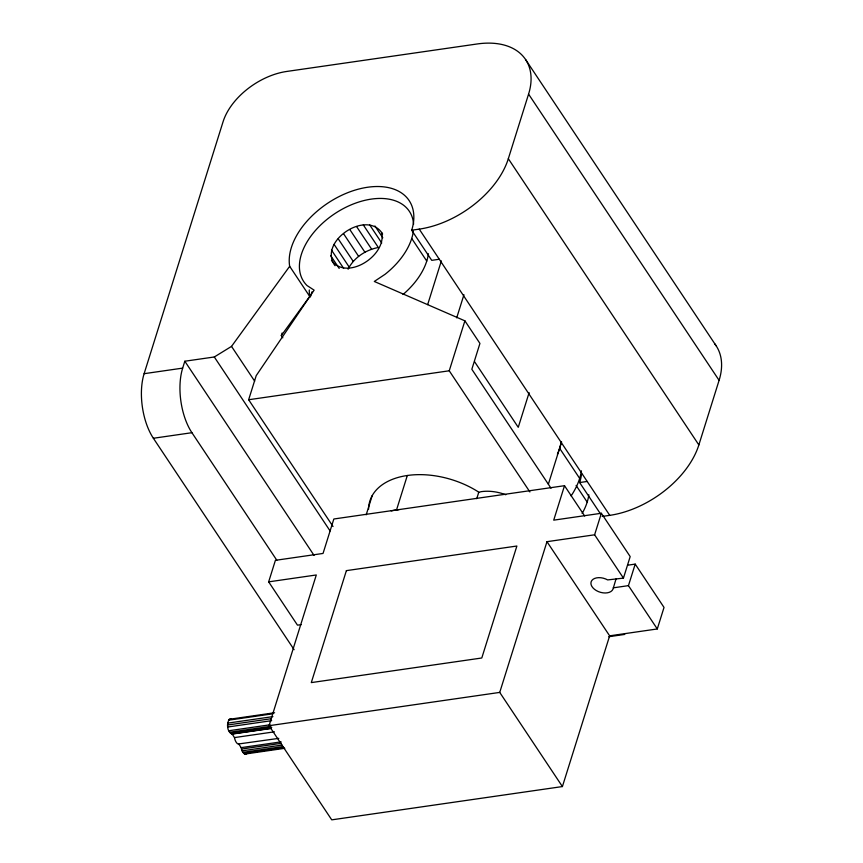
<?xml version="1.0" encoding="UTF-8"?>
<svg xmlns="http://www.w3.org/2000/svg" width="863" height="863" viewBox="0 0 863 863"><rect width="100%" height="100%" fill="white"/><g stroke="black" fill="none" stroke-linecap="round" stroke-linejoin="round"><path stroke-width="1.29" d="M270.777 728.512L232.158 734.079C226.958 732.061 226.3 723.41 229.342 719.289L274.607 712.752M335.038 265.718C317.293 241.737 367.358 208.415 382.633 234.035M616.02 578.976L612.978 589.181A11.532 7.184 17.4 0 1 598.372 591.587A11.532 7.184 17.4 0 1 591.921 580.368A11.532 7.184 17.4 0 1 607.649 579.914L623.442 578.113L630.184 556.581L601.36 513.269L553.722 520.152L564.51 485.696L333.841 518.997L323.042 553.442L275.405 560.324L268.663 581.856L297.487 625.157L301.273 624.618M294.11 649.688L153.377 438.264A46.127 22.028 81.8 0 1 144.121 373.69L223.064 121.759A57.659 35.75 -33.6 0 1 286.71 71.456L477.261 43.959A80.734 50.054 -33.6 0 1 528.577 94.11L719.095 380.335L698.857 444.93A80.734 50.054 -33.6 0 1 609.753 515.351L602.201 516.441M276.807 560.227L191.92 432.697A46.127 22.028 81.8 0 1 182.665 368.123L184.822 361.23L214.304 356.98L231.521 346.387L289.677 266.311A69.202 42.902 -33.6 0 1 354.866 190.162A69.202 42.902 -33.6 0 1 412.234 228.415L411.673 230.227L431.727 260.346L439.289 259.256M333.032 526.506L248.652 399.742L256.214 375.632L314.121 290.151L307.045 285.556A63.431 39.331 -33.6 0 1 340.389 210.205A63.431 39.331 -33.6 0 1 413.593 224.229M282.816 337.8L281.316 335.556L282.125 332.999M310.356 296.991L311.964 291.845M601.36 513.269L594.607 534.801L546.969 541.684L609.645 635.837L562.406 786.56L331.737 819.85L269.062 725.697L316.3 574.974L268.663 581.856M427.66 304.617L441.36 260.885M366.182 514.823L372.18 495.675M396.527 509.947L407.325 475.491M456.7 317.843L463.949 294.725M411.673 230.227L419.235 229.127A80.734 50.054 -33.6 0 0 508.329 158.706L528.577 94.11M529.893 491.953L449.245 370.788L464.898 320.842L374.294 281.467L385.06 274.305A63.431 39.331 -33.6 0 0 413.355 231.165M476.743 498.695L478.749 492.309L481.284 491.651A34.596 21.543 17.4 0 1 505.772 494.736M529.127 392.643L518.253 427.314L474.553 361.673M548.372 484.175L561.619 441.899M562.406 786.56L499.731 692.406L546.969 541.684M600.745 514.262L579.634 482.546L580.195 480.745A69.202 42.902 -33.6 0 0 581.565 473.701M609.645 635.837L657.282 628.954L628.447 585.643L635.2 564.111L627.595 565.211M657.282 628.954L664.025 607.423L635.2 564.111M348.08 269.234C353.798 257.659 365.815 249.839 378.339 247.498L363.301 224.898M281.316 335.556L309.731 296.441A69.202 42.902 -33.6 0 1 309.288 289.957M144.121 373.69L182.665 368.123M248.652 399.742L449.245 370.788M153.377 438.264L191.92 432.697M579.634 482.546L587.196 481.457M613.237 587.843L628.447 585.643M608.782 636.721L624.726 634.424M228.576 720.174L272.514 713.83M227.638 723.14L272.913 716.614M227.541 725.028L271.478 718.685M227.703 727.013L271.64 720.67M228.727 730.756L270.011 724.801M269.062 725.697L499.731 692.406M229.536 732.245L270.809 726.29M230.464 733.356L271.737 727.401M231.446 733.992L271.392 728.221M232.158 734.079L234.499 737.585L274.434 731.824M234.499 737.585L234.79 739.008A7.691 3.668 81.8 0 0 238.134 744.035L278.792 738.361M238.846 744.122L241.176 747.628L281.122 741.867M241.176 747.628L241.478 749.052L281.424 743.291M241.478 749.052L242.104 750.842L282.05 745.071M242.104 750.842L242.902 752.331L282.848 746.571M242.902 752.331L243.83 753.442L283.776 747.671M243.83 753.442L244.822 754.079L284.758 748.307M229.342 719.289L231.219 719.019M244.822 754.079L246.699 753.809M478.749 492.309L477.271 491.198A72.082 44.876 17.4 0 0 405.696 475.75A72.082 44.876 17.4 0 0 368.577 509.246M525.567 59.504L716.085 345.729M508.329 158.706L698.857 444.93M419.235 229.127L609.753 515.351M559.612 448.285L579.666 478.415M411.705 238.468L426.754 261.068M576.106 485.448L587.196 502.093M464.898 320.842L479.936 343.431L471.834 369.278L551.015 488.221M564.51 485.696L584.661 515.966M594.607 534.801L623.442 578.113M374.93 225.977L382.805 237.81M369.558 224.704L381.737 242.988M356.581 226.57L371.619 249.17M349.86 229.601L364.898 252.19M343.593 233.765L358.63 256.365M338.21 238.803L353.247 261.403M334.078 244.358L349.116 266.958M331.478 250.054L343.647 268.35M330.583 255.502L339.181 268.415M331.457 260.335C346.721 281.554 387.066 255.308 381.64 232.535M289.677 266.311L309.731 296.441M231.521 346.387L254.682 381.176M214.304 356.98L330.108 530.95M184.822 361.23L314.078 555.416M588.836 494.79A63.431 39.331 -33.6 0 1 582.126 513.496M428.393 253.754A63.431 39.331 -33.6 0 1 403.021 294.499M714.542 343.603A80.734 50.054 -33.6 0 1 719.095 380.335M561.177 441.964A72.082 44.693 -33.6 0 1 557.412 454.197M581.435 470.842A72.082 44.693 -33.6 0 1 571.112 495.912M391.198 510.907A72.082 44.876 17.4 0 1 399.051 509.623M346.387 570.637L311.295 682.601L481.791 657.994L516.883 546.02L346.387 570.637"/></g></svg>
